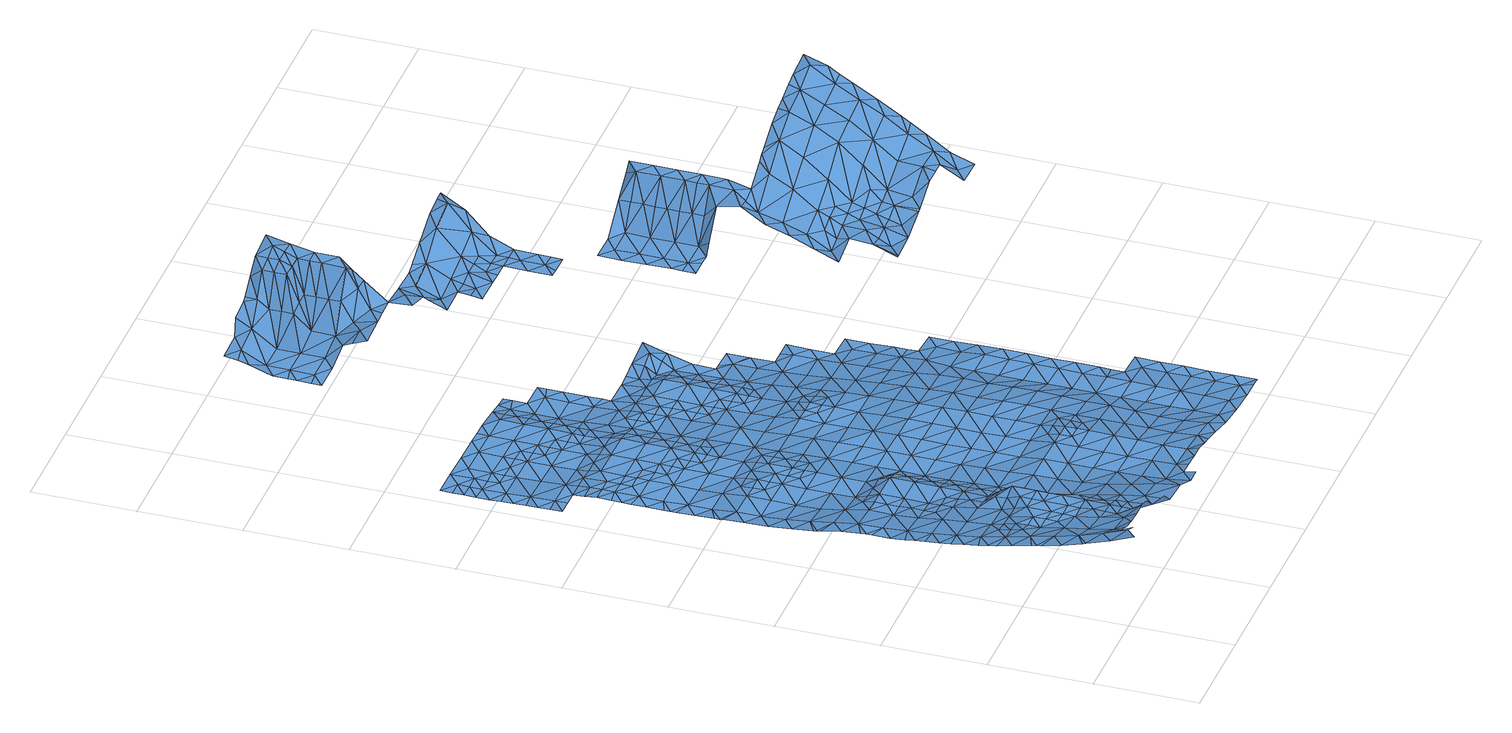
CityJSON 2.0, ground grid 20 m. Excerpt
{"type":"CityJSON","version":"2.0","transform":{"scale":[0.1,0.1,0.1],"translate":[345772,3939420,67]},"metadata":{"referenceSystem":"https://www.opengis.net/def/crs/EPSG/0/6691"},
"CityObjects":{
"waterbody1":{"type":"WaterBody","attributes":{"name":"8","class":"1140","function":"1","WaterBodyRiverFloodingRiskAttribute.description":"4","WaterBodyRiverFloodingRiskAttribute.rankOrg":"1","WaterBodyRiverFloodingRiskAttribute.adminType":"2","WaterBodyRiverFloodingRiskAttribute.scale":"L1"},"geometry":[{"type":"MultiSurface","lod":"1","boundaries":[[[0,1,2]],[[3,2,4]],[[2,1,4]],[[5,3,6]],[[7,5,6]],[[8,9,1]],[[1,9,4]],[[3,4,6]],[[10,11,12]],[[10,7,11]],[[7,6,11]],[[13,6,4]],[[9,13,4]],[[11,14,12]],[[15,14,16]],[[15,12,14]],[[14,17,16]],[[6,18,11]],[[19,17,20]],[[19,16,17]],[[9,21,13]],[[20,22,23]],[[24,6,13]],[[11,18,14]],[[22,20,17]],[[21,25,13]],[[18,6,24]],[[26,23,22]],[[27,28,26]],[[17,14,29]],[[28,27,30]],[[27,26,22]],[[31,32,17]],[[17,32,22]],[[31,17,29]],[[33,34,30]],[[35,14,18]],[[29,14,35]],[[33,30,27]],[[24,13,36]],[[13,25,36]],[[37,34,33]],[[38,39,37]],[[32,40,22]],[[41,36,25]],[[24,42,18]],[[43,29,35]],[[44,35,18]],[[39,38,45]],[[38,37,33]],[[27,22,40]],[[46,24,36]],[[47,48,45]],[[42,44,18]],[[49,40,32]],[[38,47,45]],[[40,50,27]],[[27,51,33]],[[41,52,36]],[[53,54,35]],[[42,24,46]],[[35,44,53]],[[50,51,27]],[[43,35,54]],[[55,48,47]],[[56,57,55]],[[47,56,55]],[[52,58,36]],[[57,56,59]],[[36,58,46]],[[49,60,40]],[[38,33,51]],[[61,44,42]],[[62,47,38]],[[56,63,59]],[[59,63,64]],[[51,65,38]],[[66,67,46]],[[46,67,42]],[[66,46,58]],[[64,63,68]],[[69,50,40]],[[60,69,40]],[[70,71,52]],[[52,71,58]],[[68,72,73]],[[74,61,42]],[[47,62,56]],[[73,72,75]],[[74,42,67]],[[72,68,63]],[[74,76,61]],[[77,58,71]],[[78,51,50]],[[79,69,60]],[[38,65,62]],[[80,63,56]],[[69,81,50]],[[72,82,75]],[[62,83,56]],[[84,65,51]],[[70,85,71]],[[81,78,50]],[[86,75,82]],[[78,84,51]],[[63,80,72]],[[85,87,71]],[[77,71,87]],[[88,89,65]],[[79,90,69]],[[91,86,92]],[[86,82,92]],[[65,84,88]],[[93,94,85]],[[62,65,89]],[[56,83,80]],[[72,95,82]],[[96,81,69]],[[91,97,98]],[[80,95,72]],[[90,79,99]],[[98,97,100]],[[94,101,85]],[[102,103,62]],[[102,62,89]],[[85,101,87]],[[91,92,97]],[[96,69,90]],[[83,62,103]],[[104,84,78]],[[82,105,92]],[[95,105,82]],[[106,80,83]],[[107,100,108]],[[109,81,96]],[[110,106,83]],[[110,83,103]],[[111,107,108]],[[78,81,112]],[[100,97,108]],[[113,114,115]],[[112,81,109]],[[113,87,114]],[[116,104,78]],[[117,97,92]],[[87,101,114]],[[108,118,111]],[[105,119,92]],[[120,118,121]],[[120,111,118]],[[78,112,116]],[[122,123,124]],[[122,115,123]],[[121,125,126]],[[127,104,116]],[[128,129,130]],[[115,114,123]],[[131,80,106]],[[101,94,132]],[[97,133,108]],[[134,114,101]],[[125,121,118]],[[129,128,135]],[[136,126,125]],[[117,92,119]],[[117,133,97]],[[137,138,139]],[[133,118,108]],[[138,124,123]],[[137,124,138]],[[130,140,128]],[[141,142,135]],[[136,143,144]],[[95,80,145]],[[146,101,132]],[[147,123,114]],[[141,148,142]],[[144,143,149]],[[143,136,125]],[[106,150,131]],[[105,95,145]],[[141,135,128]],[[151,152,153]],[[80,131,145]],[[151,139,152]],[[154,125,118]],[[134,101,146]],[[139,138,152]],[[105,155,119]],[[147,138,123]],[[148,156,157]],[[141,156,148]],[[128,140,158]],[[159,149,160]],[[160,149,143]],[[150,161,131]],[[157,156,162]],[[163,159,160]],[[164,154,118]],[[165,153,166]],[[117,119,167]],[[105,145,168]],[[158,169,128]],[[147,114,134]],[[153,152,166]],[[170,165,166]],[[128,169,141]],[[118,133,164]],[[171,146,132]],[[172,163,160]],[[173,174,117]],[[155,105,168]],[[147,175,138]],[[138,176,152]],[[177,162,178]],[[143,179,160]],[[180,145,131]],[[117,167,173]],[[143,125,154]],[[181,182,183]],[[182,170,166]],[[181,170,182]],[[133,117,174]],[[162,156,178]],[[184,131,161]],[[167,119,155]],[[175,176,138]],[[185,177,186]],[[187,172,160]],[[188,169,158]],[[186,177,178]],[[184,180,131]],[[141,189,156]],[[180,168,145]],[[152,190,166]],[[143,191,179]],[[192,193,194]],[[193,183,182]],[[156,195,178]],[[192,183,193]],[[160,179,187]],[[187,196,172]],[[191,143,154]],[[197,167,155]],[[198,155,168]],[[199,141,169]],[[132,200,171]],[[184,161,201]],[[166,190,182]],[[134,146,202]],[[134,203,147]],[[195,204,178]],[[164,133,205]],[[178,206,186]],[[133,174,205]],[[207,208,209]],[[188,210,169]],[[204,206,178]],[[208,194,193]],[[207,194,208]],[[156,189,195]],[[202,146,171]],[[180,211,168]],[[141,199,189]],[[212,179,191]],[[147,203,175]],[[152,176,190]],[[201,213,184]],[[205,174,214]],[[215,155,198]],[[154,164,216]],[[197,155,217]],[[218,219,200]],[[200,219,171]],[[220,221,222]],[[198,168,211]],[[217,155,215]],[[221,209,208]],[[220,209,221]],[[191,154,223]],[[224,212,191]],[[164,205,216]],[[216,225,154]],[[134,202,203]],[[226,195,189]],[[227,208,193]],[[203,228,175]],[[221,229,222]],[[214,230,205]],[[175,231,176]],[[182,190,232]],[[224,191,223]],[[193,182,233]],[[234,229,213]],[[235,184,213]],[[169,210,236]],[[234,222,229]],[[237,198,211]],[[219,238,171]],[[223,154,225]],[[233,182,232]],[[239,236,210]],[[240,212,224]],[[241,190,176]],[[199,169,242]],[[180,184,235]],[[208,227,221]],[[189,243,226]],[[244,216,205]],[[242,169,236]],[[238,245,171]],[[235,213,229]],[[244,205,230]],[[211,246,237]],[[247,223,225]],[[227,193,233]],[[202,245,203]],[[175,228,231]],[[190,241,232]],[[189,199,248]],[[202,171,245]],[[238,219,249]],[[227,250,221]],[[239,251,236]],[[221,252,229]],[[225,216,253]],[[180,235,254]],[[189,248,243]],[[211,180,255]],[[199,242,248]],[[250,252,221]],[[225,256,247]],[[176,231,241]],[[255,180,254]],[[232,257,233]],[[258,256,225]],[[230,259,244]],[[258,225,253]],[[241,257,232]],[[246,211,255]],[[260,216,244]],[[249,261,238]],[[253,216,260]],[[228,203,262]],[[263,227,233]],[[262,203,245]],[[228,264,231]],[[265,236,251]],[[266,243,248]],[[259,267,244]],[[235,268,254]],[[242,269,248]],[[242,236,265]],[[235,229,268]],[[270,271,272]],[[261,273,238]],[[270,246,255]],[[272,246,270]],[[274,253,260]],[[275,245,238]],[[276,250,227]],[[277,241,231]],[[265,278,242]],[[279,255,254]],[[263,233,257]],[[228,262,264]],[[248,280,266]],[[229,252,268]],[[265,251,281]],[[267,282,244]],[[270,283,271]],[[284,280,248]],[[244,282,260]],[[242,278,269]],[[284,248,269]],[[285,283,267]],[[285,271,283]],[[286,273,261]],[[241,277,257]],[[276,227,263]],[[250,287,252]],[[231,264,288]],[[279,254,268]],[[274,260,289]],[[276,287,250]],[[283,282,267]],[[281,290,265]],[[275,238,273]],[[262,245,275]],[[231,288,277]],[[291,269,278]],[[262,292,264]],[[293,268,252]],[[260,294,289]],[[265,295,278]],[[270,296,283]],[[286,297,273]],[[255,279,298]],[[270,255,296]],[[292,288,264]],[[260,282,294]],[[263,257,299]],[[265,290,295]],[[299,257,277]],[[300,276,263]],[[262,275,301]],[[302,279,268]],[[303,277,288]],[[255,298,296]],[[304,305,278]],[[283,306,282]],[[252,287,307]],[[304,278,295]],[[291,278,305]],[[297,308,273]],[[309,310,311]],[[273,308,275]],[[290,312,295]],[[262,301,292]],[[311,289,309]],[[293,252,307]],[[313,263,299]],[[314,287,276]],[[289,294,309]],[[279,302,298]],[[312,290,315]],[[316,299,277]],[[317,294,282]],[[318,301,275]],[[283,296,306]],[[319,277,303]],[[320,321,322]],[[323,288,292]],[[320,310,321]],[[324,295,312]],[[302,268,293]],[[303,288,323]],[[263,313,300]],[[316,277,319]],[[287,314,307]],[[310,309,321]],[[317,309,294]],[[298,325,296]],[[297,326,308]],[[315,327,312]],[[302,325,298]],[[282,306,328]],[[318,275,308]],[[329,330,331]],[[314,276,300]],[[332,324,312]],[[333,293,307]],[[329,322,330]],[[334,306,296]],[[335,303,323]],[[322,321,330]],[[336,299,316]],[[337,321,309]],[[282,328,317]],[[325,334,296]],[[330,338,331]],[[308,326,339]],[[313,299,336]],[[312,327,332]],[[340,338,327]],[[341,323,292]],[[342,302,293]],[[340,331,338]],[[343,300,313]],[[301,318,344]],[[345,336,316]],[[292,301,346]],[[347,328,306]],[[333,307,314]],[[348,335,323]],[[333,342,293]],[[337,309,317]],[[346,301,344]],[[346,341,292]],[[337,349,321]],[[327,350,332]],[[321,351,330]],[[352,308,339]],[[353,313,336]],[[354,314,300]],[[330,355,338]],[[327,338,350]],[[347,306,334]],[[328,356,317]],[[318,308,352]],[[302,357,325]],[[347,356,328]],[[345,358,336]],[[343,313,353]],[[359,360,361]],[[355,362,338]],[[363,357,302]],[[364,350,338]],[[348,323,341]],[[359,332,360]],[[363,302,342]],[[362,364,338]],[[332,350,360]],[[330,351,355]],[[314,365,333]],[[344,318,366]],[[321,349,351]],[[367,347,334]],[[360,368,361]],[[366,318,352]],[[354,300,343]],[[358,369,336]],[[370,349,337]],[[365,342,333]],[[339,371,352]],[[372,368,373]],[[334,325,357]],[[372,361,368]],[[344,374,346]],[[375,348,341]],[[376,348,375]],[[377,317,356]],[[358,376,375]],[[378,370,337]],[[350,379,360]],[[337,317,378]],[[353,336,369]],[[368,380,373]],[[381,355,351]],[[365,314,354]],[[379,350,364]],[[370,382,349]],[[375,369,358]],[[383,380,384]],[[344,366,385]],[[386,347,367]],[[383,373,380]],[[346,387,341]],[[382,388,349]],[[349,388,351]],[[378,317,377]],[[342,389,363]],[[356,347,390]],[[367,334,391]],[[390,347,386]],[[392,366,352]],[[393,394,384]],[[334,357,391]],[[374,344,385]],[[343,353,395]],[[396,381,351]],[[341,387,375]],[[343,397,354]],[[398,377,356]],[[399,396,351]],[[363,400,357]],[[379,364,401]],[[353,369,395]],[[395,397,343]],[[384,380,393]],[[342,365,389]],[[351,388,399]],[[402,394,393]],[[368,360,403]],[[404,385,366]],[[405,367,391]],[[352,371,392]],[[403,360,379]],[[393,406,402]],[[407,370,378]],[[346,374,387]],[[375,408,369]],[[403,409,368]],[[368,410,380]],[[411,391,357]],[[377,412,378]],[[387,408,375]],[[356,390,398]],[[401,413,379]],[[354,414,365]],[[380,415,393]],[[363,389,400]],[[416,407,378]],[[404,366,392]],[[414,389,365]],[[417,406,393]],[[398,390,418]],[[419,403,379]],[[420,354,397]],[[421,416,378]],[[413,419,379]],[[377,422,412]],[[405,391,423]],[[421,378,412]],[[411,357,400]],[[392,371,424]],[[422,377,398]],[[410,368,409]],[[374,385,425]],[[417,393,415]],[[395,369,426]],[[425,385,404]],[[415,380,410]],[[419,427,403]],[[391,428,423]],[[429,409,403]],[[354,420,414]],[[418,430,398]],[[374,431,387]],[[432,406,417]],[[369,408,426]],[[427,429,403]],[[389,433,400]],[[391,411,428]],[[424,434,392]],[[435,412,422]],[[436,437,413]],[[392,434,404]],[[397,395,438]],[[439,374,425]],[[397,440,420]],[[419,413,437]],[[395,426,438]],[[389,414,441]],[[442,415,410]],[[443,444,430]],[[431,445,387]],[[446,435,422]],[[443,423,444]],[[410,409,447]],[[409,429,447]],[[374,439,431]],[[408,445,426]],[[423,428,444]],[[411,400,433]],[[404,448,425]],[[420,449,414]],[[408,387,445]],[[389,441,433]],[[398,430,450]],[[397,438,440]],[[451,434,424]],[[436,452,437]],[[453,442,410]],[[453,410,447]],[[411,454,428]],[[422,398,455]],[[456,438,426]],[[425,448,439]],[[457,441,414]],[[430,444,450]],[[404,434,458]],[[419,437,459]],[[455,398,450]],[[422,455,446]],[[420,440,449]],[[411,433,460]],[[448,404,458]],[[428,461,444]],[[437,452,459]],[[439,462,431]],[[448,462,439]],[[461,450,444]],[[426,445,456]],[[411,460,454]],[[414,449,457]],[[441,463,433]],[[464,445,431]],[[465,466,467]],[[452,468,459]],[[440,438,469]],[[465,446,466]],[[461,428,454]],[[446,455,466]],[[438,456,469]],[[452,470,468]],[[471,455,450]],[[441,457,472]],[[458,434,473]],[[434,451,473]],[[449,440,474]],[[459,468,475]],[[476,467,466]],[[464,431,462]],[[477,467,476]],[[460,433,463]],[[478,454,460]],[[479,477,476]],[[480,471,450]],[[464,481,445]],[[471,466,455]],[[441,472,463]],[[445,482,456]],[[440,469,474]],[[474,483,449]],[[480,450,461]],[[484,468,470]],[[449,485,457]],[[448,458,486]],[[451,487,473]],[[488,484,470]],[[483,485,449]],[[489,479,476]],[[490,479,489]],[[458,473,486]],[[448,491,462]],[[492,490,489]],[[478,460,463]],[[484,493,468]],[[494,461,454]],[[495,496,492]],[[475,468,493]],[[497,473,487]],[[471,498,466]],[[482,499,456]],[[496,495,488]],[[495,492,489]],[[445,481,482]],[[448,486,500]],[[501,486,473]],[[462,502,464]],[[497,501,473]],[[498,503,466]],[[469,456,499]],[[504,454,478]],[[505,480,461]],[[472,457,506]],[[472,507,463]],[[489,476,508]],[[464,509,481]],[[491,448,500]],[[491,502,462]],[[476,466,503]],[[499,510,469]],[[510,483,474]],[[511,488,495]],[[494,454,504]],[[494,505,461]],[[457,485,506]],[[489,512,495]],[[513,478,463]],[[476,503,508]],[[474,469,510]],[[486,514,500]],[[515,516,481]],[[481,516,482]],[[514,486,501]],[[464,502,509]],[[489,508,512]],[[515,481,509]],[[517,511,495]],[[471,518,498]],[[503,519,508]],[[512,517,495]],[[471,480,505]],[[520,491,500]],[[472,506,507]],[[516,521,482]],[[482,521,499]],[[505,522,471]],[[520,500,514]],[[485,483,523]],[[524,506,485]],[[518,525,498]],[[513,463,507]],[[504,478,513]],[[523,483,510]],[[498,525,503]],[[471,522,518]],[[526,502,491]],[[504,527,494]],[[521,528,499]],[[513,527,504]],[[499,528,510]],[[526,491,520]],[[529,507,506]],[[494,530,505]],[[531,532,503]],[[519,503,532]],[[524,485,523]],[[531,503,525]],[[509,502,533]],[[524,529,506]],[[534,523,510]],[[528,534,510]],[[527,535,494]],[[536,518,522]],[[537,522,505]],[[507,538,513]],[[530,537,505]],[[502,526,533]],[[494,535,530]],[[539,538,507]],[[529,539,507]],[[540,524,523]],[[534,540,523]],[[541,536,522]],[[542,527,513]],[[543,542,513]],[[543,513,538]],[[541,522,537]],[[544,529,524]],[[544,524,540]],[[545,527,542]],[[535,527,545]],[[546,539,529]],[[530,535,547]],[[545,547,535]],[[529,544,546]],[[538,539,548]],[[548,539,546]]]}]},
"waterbody2":{"type":"WaterBody","attributes":{"name":"8","class":"1140","function":"1","WaterBodyRiverFloodingRiskAttribute.description":"4","WaterBodyRiverFloodingRiskAttribute.rankOrg":"2","WaterBodyRiverFloodingRiskAttribute.adminType":"2","WaterBodyRiverFloodingRiskAttribute.scale":"L1"},"geometry":[{"type":"MultiSurface","lod":"1","boundaries":[[[54,53,549]],[[61,53,44]],[[53,61,549]],[[550,551,549]],[[552,124,553]],[[137,553,124]],[[137,139,553]],[[553,139,554]],[[554,550,553]],[[553,550,76]],[[551,60,54]],[[54,60,555]],[[74,67,552]],[[99,79,551]],[[556,99,551]],[[549,551,54]],[[552,122,124]],[[555,60,49]],[[79,60,551]],[[77,87,113]],[[58,77,557]],[[66,58,557]],[[61,76,549]],[[555,29,43]],[[31,29,555]],[[122,552,115]],[[49,31,555]],[[115,552,557]],[[556,551,550]],[[557,113,115]],[[77,113,557]],[[49,32,31]],[[76,550,549]],[[552,553,76]],[[66,557,67]],[[552,67,557]],[[76,74,552]],[[43,54,555]]]}]},
"waterbody3":{"type":"WaterBody","attributes":{"name":"8","class":"1140","function":"1","WaterBodyRiverFloodingRiskAttribute.description":"4","WaterBodyRiverFloodingRiskAttribute.rankOrg":"3","WaterBodyRiverFloodingRiskAttribute.adminType":"2","WaterBodyRiverFloodingRiskAttribute.scale":"L1"},"geometry":[{"type":"MultiSurface","lod":"1","boundaries":[[[90,99,558]],[[558,165,559]],[[556,550,560]],[[560,99,556]],[[554,139,151]],[[554,151,560]],[[560,550,554]],[[560,151,153]],[[153,558,560]],[[165,558,153]],[[170,559,165]],[[558,99,560]],[[559,96,558]],[[90,558,96]]]}]},
"waterbody4":{"type":"WaterBody","attributes":{"name":"8","class":"1140","function":"1","WaterBodyRiverFloodingRiskAttribute.description":"4","WaterBodyRiverFloodingRiskAttribute.rankOrg":"2","WaterBodyRiverFloodingRiskAttribute.adminType":"2","WaterBodyRiverFloodingRiskAttribute.scale":"L1"},"geometry":[{"type":"MultiSurface","lod":"1","boundaries":[[[194,561,192]],[[192,561,183]],[[183,561,562]],[[183,562,181]],[[96,559,109]],[[103,102,563]],[[89,88,564]],[[565,564,566]],[[565,222,567]],[[568,103,563]],[[201,161,567]],[[110,103,568]],[[566,564,127]],[[559,170,562]],[[109,559,562]],[[112,109,562]],[[102,89,563]],[[563,89,564]],[[565,563,564]],[[567,563,565]],[[563,567,568]],[[161,568,567]],[[161,150,568]],[[150,106,568]],[[110,568,106]],[[561,194,566]],[[566,127,561]],[[104,127,564]],[[116,112,561]],[[88,104,564]],[[104,88,84]],[[127,116,561]],[[207,566,194]],[[207,209,566]],[[566,209,565]],[[220,565,209]],[[220,222,565]],[[213,201,234]],[[234,201,567]],[[222,234,567]],[[181,562,170]],[[112,562,561]]]}]},
"waterbody5":{"type":"WaterBody","attributes":{"name":"8","class":"1140","function":"1","WaterBodyRiverFloodingRiskAttribute.description":"4","WaterBodyRiverFloodingRiskAttribute.rankOrg":"2","WaterBodyRiverFloodingRiskAttribute.adminType":"2","WaterBodyRiverFloodingRiskAttribute.scale":"L1"},"geometry":[{"type":"MultiSurface","lod":"1","boundaries":[[[285,267,569]],[[569,267,259]],[[259,230,569]],[[215,237,570]],[[167,197,571]],[[173,167,571]],[[217,569,230]],[[246,272,570]],[[272,271,570]],[[237,246,570]],[[174,173,571]],[[214,174,571]],[[230,214,571]],[[285,569,271]],[[271,569,570]],[[217,570,569]],[[217,215,570]],[[215,198,237]],[[571,217,230]],[[197,217,571]]]}]},
"waterbody6":{"type":"WaterBody","attributes":{"name":"8","class":"1140","function":"1","WaterBodyRiverFloodingRiskAttribute.description":"4","WaterBodyRiverFloodingRiskAttribute.rankOrg":"2","WaterBodyRiverFloodingRiskAttribute.adminType":"2","WaterBodyRiverFloodingRiskAttribute.scale":"L1"},"geometry":[{"type":"MultiSurface","lod":"1","boundaries":[[[572,573,196]],[[574,311,310]],[[575,576,577]],[[274,311,574]],[[274,289,311]],[[258,574,256]],[[224,223,578]],[[315,290,575]],[[578,223,247]],[[247,256,578]],[[172,579,580]],[[580,163,172]],[[196,187,572]],[[212,240,572]],[[581,572,240]],[[581,240,578]],[[582,581,578]],[[281,251,576]],[[582,322,577]],[[582,577,581]],[[577,331,575]],[[196,210,579]],[[573,210,196]],[[239,210,573]],[[251,573,576]],[[315,340,327]],[[331,340,575]],[[329,331,577]],[[577,322,329]],[[582,320,322]],[[320,582,310]],[[310,582,574]],[[574,253,274]],[[340,315,575]],[[172,196,579]],[[251,239,573]],[[281,576,290]],[[581,573,572]],[[582,578,256]],[[578,240,224]],[[187,212,572]],[[179,212,187]],[[258,253,574]],[[582,256,574]],[[290,576,575]],[[581,576,573]],[[577,576,581]],[[188,158,579]],[[188,579,210]],[[580,579,158]]]}]},
"waterbody7":{"type":"WaterBody","attributes":{"name":"8","class":"1140","function":"1","WaterBodyRiverFloodingRiskAttribute.description":"4","WaterBodyRiverFloodingRiskAttribute.rankOrg":"2","WaterBodyRiverFloodingRiskAttribute.adminType":"2","WaterBodyRiverFloodingRiskAttribute.scale":"L1"},"geometry":[{"type":"MultiSurface","lod":"1","boundaries":[[[185,186,583]],[[584,585,583]],[[586,584,587]],[[588,583,585]],[[588,185,583]],[[589,590,591]],[[592,593,590]],[[586,594,593]],[[586,587,594]],[[595,594,587]],[[595,587,206]],[[592,590,589]],[[584,206,587]],[[583,206,584]],[[186,206,583]],[[204,195,595]],[[226,595,195]],[[243,596,595]],[[226,243,595]],[[266,280,596]],[[280,597,596]],[[596,597,594]],[[594,597,590]],[[598,590,597]],[[599,373,598]],[[599,598,597]],[[599,597,600]],[[599,600,305]],[[291,305,600]],[[304,295,601]],[[305,304,601]],[[269,291,600]],[[295,324,601]],[[324,332,359]],[[324,359,601]],[[359,361,601]],[[361,599,601]],[[599,305,601]],[[600,597,280]],[[372,599,361]],[[372,373,599]],[[373,383,598]],[[598,591,590]],[[402,589,591]],[[394,402,591]],[[593,594,590]],[[595,596,594]],[[243,266,596]],[[204,595,206]],[[284,600,280]],[[284,269,600]],[[383,384,598]],[[598,384,591]],[[591,384,394]]]}]},
"waterbody8":{"type":"WaterBody","attributes":{"name":"8","class":"1140","function":"1","WaterBodyRiverFloodingRiskAttribute.description":"4","WaterBodyRiverFloodingRiskAttribute.rankOrg":"2","WaterBodyRiverFloodingRiskAttribute.adminType":"2","WaterBodyRiverFloodingRiskAttribute.scale":"L1"},"geometry":[{"type":"MultiSurface","lod":"1","boundaries":[[[602,303,335]],[[358,345,602]],[[345,316,319]],[[345,319,602]],[[319,303,602]],[[376,358,602]],[[376,335,348]],[[335,376,602]]]}]},
"waterbody9":{"type":"WaterBody","attributes":{"name":"8","class":"1140","function":"1","WaterBodyRiverFloodingRiskAttribute.description":"4","WaterBodyRiverFloodingRiskAttribute.rankOrg":"2","WaterBodyRiverFloodingRiskAttribute.adminType":"2","WaterBodyRiverFloodingRiskAttribute.scale":"L1"},"geometry":[{"type":"MultiSurface","lod":"1","boundaries":[[[603,423,443]],[[386,405,603]],[[405,423,603]],[[367,405,386]],[[418,386,603]],[[390,386,418]],[[430,418,603]],[[603,443,430]]]}]},
"waterbody10":{"type":"WaterBody","attributes":{"name":"8","class":"1140","function":"1","WaterBodyRiverFloodingRiskAttribute.description":"4","WaterBodyRiverFloodingRiskAttribute.rankOrg":"2","WaterBodyRiverFloodingRiskAttribute.adminType":"2","WaterBodyRiverFloodingRiskAttribute.scale":"L1"},"geometry":[{"type":"MultiSurface","lod":"1","boundaries":[[[490,492,604]],[[496,470,605]],[[452,436,606]],[[436,413,606]],[[605,604,492]],[[388,607,608]],[[382,607,388]],[[382,370,607]],[[407,607,370]],[[407,416,607]],[[421,412,609]],[[421,609,416]],[[610,416,609]],[[609,467,610]],[[610,607,416]],[[490,604,479]],[[477,610,467]],[[465,467,609]],[[435,465,609]],[[609,412,435]],[[399,388,608]],[[399,608,396]],[[355,381,611]],[[362,355,611]],[[364,362,611]],[[606,413,396]],[[401,364,611]],[[611,413,401]],[[413,611,396]],[[381,396,611]],[[435,446,465]],[[477,479,610]],[[604,610,479]],[[604,607,610]],[[604,608,607]],[[606,608,604]],[[606,396,608]],[[605,606,604]],[[606,605,452]],[[470,452,605]],[[488,470,496]],[[496,605,492]]]}]},
"waterbody11":{"type":"WaterBody","attributes":{"name":"8","class":"1140","function":"1","WaterBodyRiverFloodingRiskAttribute.description":"4","WaterBodyRiverFloodingRiskAttribute.rankOrg":"2","WaterBodyRiverFloodingRiskAttribute.adminType":"2","WaterBodyRiverFloodingRiskAttribute.scale":"L1"},"geometry":[{"type":"MultiSurface","lod":"1","boundaries":[[[517,612,613]],[[511,517,613]],[[488,511,613]],[[613,484,488]],[[493,484,613]],[[493,613,612]]]}]},
"waterbody12":{"type":"WaterBody","attributes":{"name":"8","class":"1140","function":"1","WaterBodyRiverFloodingRiskAttribute.description":"4","WaterBodyRiverFloodingRiskAttribute.rankOrg":"1","WaterBodyRiverFloodingRiskAttribute.adminType":"2","WaterBodyRiverFloodingRiskAttribute.scale":"L1"},"geometry":[{"type":"MultiSurface","lod":"1","boundaries":[[[614,615,616]],[[617,618,619]],[[620,618,617]],[[620,617,621]],[[622,621,623]],[[624,625,626]],[[625,627,628]],[[629,616,628]],[[614,616,629]],[[630,629,628]],[[616,631,632]],[[633,630,628]],[[634,631,616]],[[635,624,636]],[[626,636,624]],[[626,637,636]],[[636,637,638]],[[638,637,639]],[[640,641,619]],[[634,616,615]],[[642,643,631]],[[631,643,632]],[[626,632,637]],[[636,638,644]],[[635,636,644]],[[639,637,640]],[[637,641,640]],[[641,637,632]],[[643,641,632]],[[623,617,641]],[[623,641,643]],[[623,643,645]],[[642,645,643]],[[621,617,623]],[[617,619,641]],[[633,628,627]],[[646,647,648]],[[648,647,649]],[[647,633,649]],[[649,633,627]],[[650,649,627]],[[650,627,651]],[[651,627,625]],[[626,625,628]],[[632,626,628]],[[632,628,616]],[[652,653,647]],[[622,623,654]],[[655,654,623]],[[655,656,654]],[[645,655,623]],[[652,647,646]],[[653,633,647]]]}]},
"waterbody13":{"type":"WaterBody","attributes":{"name":"8","class":"1140","function":"1","WaterBodyRiverFloodingRiskAttribute.description":"4","WaterBodyRiverFloodingRiskAttribute.rankOrg":"4","WaterBodyRiverFloodingRiskAttribute.adminType":"2","WaterBodyRiverFloodingRiskAttribute.scale":"L1"},"geometry":[{"type":"MultiSurface","lod":"1","boundaries":[[[657,631,634]],[[642,631,657]],[[645,642,658]],[[658,657,659]],[[660,659,657]],[[658,642,657]],[[660,657,634]],[[660,634,615]]]}]},
"waterbody14":{"type":"WaterBody","attributes":{"name":"8","class":"1140","function":"1","WaterBodyRiverFloodingRiskAttribute.description":"4","WaterBodyRiverFloodingRiskAttribute.rankOrg":"3","WaterBodyRiverFloodingRiskAttribute.adminType":"2","WaterBodyRiverFloodingRiskAttribute.scale":"L1"},"geometry":[{"type":"MultiSurface","lod":"1","boundaries":[[[661,662,663]],[[661,664,662]],[[658,662,645]],[[663,658,659]],[[658,663,662]],[[655,645,662]],[[656,655,664]],[[664,655,662]]]}]},
"waterbody15":{"type":"WaterBody","attributes":{"name":"8","class":"1140","function":"1","WaterBodyRiverFloodingRiskAttribute.description":"4","WaterBodyRiverFloodingRiskAttribute.rankOrg":"4","WaterBodyRiverFloodingRiskAttribute.adminType":"2","WaterBodyRiverFloodingRiskAttribute.scale":"L1"},"geometry":[{"type":"MultiSurface","lod":"1","boundaries":[[[665,614,629]],[[666,614,665]],[[614,666,615]],[[667,668,665]],[[667,665,669]],[[670,667,669]],[[669,629,630]],[[668,666,665]],[[665,629,669]],[[653,630,633]],[[630,653,669]],[[670,653,652]],[[653,670,669]]]}]},
"waterbody16":{"type":"WaterBody","attributes":{"name":"8","class":"1140","function":"1","WaterBodyRiverFloodingRiskAttribute.description":"4","WaterBodyRiverFloodingRiskAttribute.rankOrg":"2","WaterBodyRiverFloodingRiskAttribute.adminType":"2","WaterBodyRiverFloodingRiskAttribute.scale":"L1"},"geometry":[{"type":"MultiSurface","lod":"1","boundaries":[[[671,660,672]],[[671,672,673]],[[659,660,671]],[[660,615,672]],[[666,672,615]],[[668,673,672]],[[666,668,672]]]}]},
"waterbody17":{"type":"WaterBody","attributes":{"name":"8","class":"1140","function":"1","WaterBodyRiverFloodingRiskAttribute.description":"4","WaterBodyRiverFloodingRiskAttribute.rankOrg":"1","WaterBodyRiverFloodingRiskAttribute.adminType":"2","WaterBodyRiverFloodingRiskAttribute.scale":"L1"},"geometry":[{"type":"MultiSurface","lod":"1","boundaries":[[[674,661,663]],[[673,675,674]],[[674,659,671]],[[675,661,674]],[[671,673,674]],[[674,663,659]]]}]},
"waterbody18":{"type":"WaterBody","attributes":{"name":"8","class":"1140","function":"1","WaterBodyRiverFloodingRiskAttribute.description":"4","WaterBodyRiverFloodingRiskAttribute.rankOrg":"1","WaterBodyRiverFloodingRiskAttribute.adminType":"2","WaterBodyRiverFloodingRiskAttribute.scale":"L1"},"geometry":[{"type":"MultiSurface","lod":"1","boundaries":[[[676,677,678]],[[679,676,680]],[[681,682,683]],[[684,685,682]],[[686,687,688]],[[689,686,690]],[[691,692,693]],[[694,693,687]],[[689,687,686]],[[695,689,690]],[[696,697,698]],[[699,683,682]],[[700,676,679]],[[700,677,676]],[[701,702,646]],[[702,701,695]],[[690,702,695]],[[690,646,702]],[[685,699,682]],[[697,703,698]],[[697,695,703]],[[697,689,695]],[[697,687,689]],[[697,694,687]],[[697,696,694]],[[694,696,704]],[[704,705,694]],[[693,694,705]],[[693,705,691]],[[685,684,706]],[[682,692,684]],[[692,682,681]],[[693,692,681]],[[681,678,693]],[[678,681,676]],[[681,680,676]],[[681,683,680]],[[693,678,687]],[[687,678,707]],[[707,678,677]],[[688,687,707]]]}]},
"waterbody19":{"type":"WaterBody","attributes":{"name":"8","class":"1140","function":"1","WaterBodyRiverFloodingRiskAttribute.description":"4","WaterBodyRiverFloodingRiskAttribute.rankOrg":"2","WaterBodyRiverFloodingRiskAttribute.adminType":"2","WaterBodyRiverFloodingRiskAttribute.scale":"L1"},"geometry":[{"type":"MultiSurface","lod":"1","boundaries":[[[691,705,708]],[[705,704,709]],[[704,696,709]],[[710,709,696]],[[710,711,709]],[[709,711,712]],[[705,709,712]],[[713,708,712]],[[684,708,706]],[[684,691,708]],[[691,684,692]],[[705,712,708]],[[713,706,708]]]}]},
"waterbody20":{"type":"WaterBody","attributes":{"name":"8","class":"1140","function":"1","WaterBodyRiverFloodingRiskAttribute.description":"4","WaterBodyRiverFloodingRiskAttribute.rankOrg":"2","WaterBodyRiverFloodingRiskAttribute.adminType":"2","WaterBodyRiverFloodingRiskAttribute.scale":"L1"},"geometry":[{"type":"MultiSurface","lod":"1","boundaries":[[[714,715,716]],[[715,714,717]],[[699,717,714]],[[699,685,717]],[[716,715,718]],[[715,719,718]],[[720,715,717]],[[685,706,717]],[[717,706,720]],[[720,721,715]],[[715,721,719]]]}]},
"waterbody21":{"type":"WaterBody","attributes":{"name":"8","class":"1140","function":"1","WaterBodyRiverFloodingRiskAttribute.description":"4","WaterBodyRiverFloodingRiskAttribute.rankOrg":"1","WaterBodyRiverFloodingRiskAttribute.adminType":"2","WaterBodyRiverFloodingRiskAttribute.scale":"L1"},"geometry":[{"type":"MultiSurface","lod":"1","boundaries":[[[722,723,724]],[[723,725,724]],[[726,727,728]],[[728,723,729]],[[728,729,730]],[[728,730,731]],[[732,731,730]],[[726,733,727]],[[723,728,727]],[[734,735,730]],[[735,734,736]],[[736,737,735]],[[738,736,734]],[[739,740,734]],[[739,734,741]],[[729,722,741]],[[734,729,741]],[[738,734,740]],[[733,742,727]],[[743,727,742]],[[727,743,725]],[[743,744,725]],[[732,730,745]],[[735,737,746]],[[735,746,747]],[[747,745,735]],[[745,730,735]],[[728,731,748]],[[729,734,730]],[[725,723,727]],[[744,724,725]],[[748,726,728]],[[729,723,722]]]}]},
"waterbody22":{"type":"WaterBody","attributes":{"name":"8","class":"1140","function":"1","WaterBodyRiverFloodingRiskAttribute.description":"4","WaterBodyRiverFloodingRiskAttribute.rankOrg":"3","WaterBodyRiverFloodingRiskAttribute.adminType":"2","WaterBodyRiverFloodingRiskAttribute.scale":"L1"},"geometry":[{"type":"MultiSurface","lod":"1","boundaries":[[[749,750,751]],[[749,752,750]],[[753,745,751]],[[747,751,745]],[[754,749,746]],[[746,749,751]],[[755,753,751]],[[750,755,751]],[[747,746,751]],[[749,754,756]],[[756,752,749]]]}]},
"waterbody23":{"type":"WaterBody","attributes":{"name":"8","class":"1140","function":"1","WaterBodyRiverFloodingRiskAttribute.description":"4","WaterBodyRiverFloodingRiskAttribute.rankOrg":"2","WaterBodyRiverFloodingRiskAttribute.adminType":"2","WaterBodyRiverFloodingRiskAttribute.scale":"L1"},"geometry":[{"type":"MultiSurface","lod":"1","boundaries":[[[757,758,759]],[[760,757,759]],[[761,762,763]],[[764,765,761]],[[764,761,763]],[[763,766,764]],[[767,766,763]],[[766,767,768]],[[769,768,767]],[[770,769,767]],[[771,770,767]],[[759,768,760]],[[763,771,767]],[[762,761,772]],[[768,759,766]],[[762,771,763]],[[758,773,759]],[[773,766,759]],[[774,773,758]]]}]},
"waterbody24":{"type":"WaterBody","attributes":{"name":"8","class":"1140","function":"1","WaterBodyRiverFloodingRiskAttribute.description":"4","WaterBodyRiverFloodingRiskAttribute.rankOrg":"2","WaterBodyRiverFloodingRiskAttribute.adminType":"2","WaterBodyRiverFloodingRiskAttribute.scale":"L1"},"geometry":[{"type":"MultiSurface","lod":"1","boundaries":[[[775,776,777]],[[745,753,778]],[[753,755,778]],[[779,778,755]],[[731,732,778]],[[742,733,777]],[[780,781,779]],[[731,778,781]],[[777,780,775]],[[748,731,781]],[[780,777,781]],[[726,777,733]],[[781,777,726]],[[781,726,748]],[[742,777,776]],[[779,781,778]],[[732,745,778]]]}]},
"waterbody25":{"type":"WaterBody","attributes":{"name":"8","class":"1140","function":"1","WaterBodyRiverFloodingRiskAttribute.description":"4","WaterBodyRiverFloodingRiskAttribute.rankOrg":"1","WaterBodyRiverFloodingRiskAttribute.adminType":"2","WaterBodyRiverFloodingRiskAttribute.scale":"L1"},"geometry":[{"type":"MultiSurface","lod":"1","boundaries":[[[782,783,784]],[[785,783,782]],[[786,783,785]],[[787,783,786]],[[788,783,787]],[[788,789,783]],[[789,788,790]],[[788,791,790]],[[790,791,792]],[[792,791,757]],[[758,757,791]],[[773,774,793]],[[774,794,793]],[[791,794,774]],[[791,787,794]],[[795,794,787]],[[795,787,796]],[[787,797,796]],[[798,796,797]],[[799,796,798]],[[800,799,798]],[[799,800,801]],[[801,800,802]],[[802,800,803]],[[804,803,800]],[[805,806,804]],[[807,808,797]],[[808,809,797]],[[809,808,810]],[[811,809,810]],[[805,809,811]],[[800,809,805]],[[797,786,807]],[[793,794,795]],[[764,773,793]],[[758,791,774]],[[792,757,812]],[[792,813,790]],[[791,788,787]],[[787,786,797]],[[786,785,807]],[[789,784,783]],[[814,815,816]],[[768,816,815]],[[816,768,817]],[[768,769,817]],[[818,771,819]],[[762,819,771]],[[819,772,820]],[[772,821,820]],[[761,821,772]],[[761,765,821]],[[766,773,764]],[[764,793,765]],[[793,822,765]],[[789,790,823]],[[822,793,795]],[[824,822,795]],[[824,825,822]],[[826,825,827]],[[825,821,822]],[[799,824,795]],[[765,822,821]],[[772,819,762]],[[820,821,828]],[[820,829,819]],[[829,818,819]],[[769,770,817]],[[817,830,816]],[[760,768,815]],[[815,757,760]],[[823,790,831]],[[831,790,813]],[[792,812,813]],[[811,806,805]],[[827,832,752]],[[752,826,827]],[[756,826,752]],[[754,833,826]],[[826,833,828]],[[833,834,828]],[[828,834,820]],[[834,829,820]],[[756,754,826]],[[828,825,826]],[[825,828,821]],[[801,835,836]],[[837,801,836]],[[832,827,838]],[[837,836,839]],[[837,839,838]],[[827,837,838]],[[825,837,827]],[[799,837,824]],[[825,824,837]],[[830,770,840]],[[817,770,830]],[[812,757,814]],[[815,814,757]],[[804,800,805]],[[835,801,802]],[[801,837,799]],[[798,809,800]],[[809,798,797]],[[799,795,796]],[[841,842,843]],[[842,841,844]],[[842,789,823]],[[789,842,844]],[[784,789,844]],[[843,842,823]]]}]}
},
"vertices":[
[42,3,164],[71,25,157],[43,49,145],[44,95,130],[71,72,140],[44,101,128],[72,118,125],[44,141,117],[99,25,145],[99,48,135],[45,178,108],[73,164,113],[45,188,106],[128,71,113],[74,210,103],[45,198,104],[46,234,96],[75,256,92],[130,163,96],[46,263,89],[47,280,86],[128,47,123],[75,303,82],[47,298,83],[129,117,104],[156,47,118],[48,326,78],[76,349,76],[48,350,75],[103,233,95],[48,372,72],[103,256,90],[103,279,85],[77,395,70],[49,399,69],[130,209,88],[185,70,104],[49,419,67],[78,441,65],[49,437,65],[132,302,74],[184,46,118],[186,162,87],[131,232,88],[158,186,88],[50,465,62],[186,116,94],[79,488,61],[51,499,61],[132,279,80],[133,348,70],[134,394,65],[213,46,118],[159,209,88],[159,232,88],[51,511,61],[79,534,61],[51,521,60],[213,92,90],[52,557,56],[160,278,79],[187,185,87],[135,487,55],[80,580,54],[52,596,50],[134,440,59],[214,115,90],[214,138,90],[52,604,48],[189,301,71],[241,46,109],[241,69,87],[81,626,46],[52,610,47],[215,162,87],[53,650,42],[215,185,87],[242,92,87],[190,393,57],[188,278,79],[137,579,45],[189,347,65],[82,672,40],[136,533,55],[162,417,58],[269,45,85],[54,696,38],[270,91,80],[163,440,57],[163,463,57],[217,300,79],[55,742,36],[83,719,36],[269,22,108],[297,21,83],[138,625,38],[217,323,76],[83,765,36],[55,781,34],[217,277,87],[56,788,33],[298,68,80],[164,486,55],[164,509,55],[191,416,56],[138,671,36],[165,555,50],[56,797,33],[84,811,32],[218,346,60],[164,532,55],[56,835,31],[218,370,60],[270,114,80],[299,114,73],[271,137,75],[219,393,56],[140,764,36],[85,857,31],[139,718,36],[57,870,30],[57,881,30],[271,161,75],[300,160,63],[272,184,75],[86,903,29],[57,893,30],[219,416,55],[32,1089,25],[4,1089,24],[4,1067,25],[193,578,38],[354,20,79],[141,810,31],[355,113,61],[4,1113,24],[58,927,29],[272,207,70],[300,206,54],[272,230,67],[33,1066,25],[33,1136,23],[5,1135,23],[87,950,29],[58,955,29],[194,624,36],[355,67,72],[356,159,52],[5,1159,22],[59,973,29],[193,555,46],[273,253,67],[301,253,46],[273,276,65],[142,903,29],[196,717,36],[34,1182,21],[6,1182,21],[60,1066,25],[59,992,29],[87,996,29],[221,554,46],[6,1205,20],[60,1020,29],[142,856,29],[274,299,65],[302,299,42],[168,740,36],[195,670,36],[89,1088,24],[274,322,49],[411,66,47],[88,1019,29],[168,763,36],[169,786,34],[357,205,45],[358,252,42],[6,1229,20],[35,1228,20],[115,972,29],[251,623,36],[274,345,48],[303,345,40],[275,369,48],[250,577,36],[7,1252,20],[35,1251,20],[116,995,29],[89,1065,27],[91,1181,20],[359,298,41],[143,949,29],[275,392,47],[304,391,38],[276,415,47],[63,1204,21],[116,1019,29],[196,740,36],[224,693,36],[90,1135,22],[410,19,55],[250,554,46],[412,112,44],[413,158,42],[63,1227,20],[197,809,30],[64,1251,20],[276,438,45],[304,437,36],[276,461,45],[117,1065,27],[252,669,36],[144,972,29],[278,553,35],[197,786,33],[224,716,36],[198,855,29],[225,739,36],[439,19,55],[439,42,50],[277,484,45],[305,484,34],[277,507,45],[171,925,29],[172,948,29],[199,902,29],[91,1204,20],[361,436,34],[414,204,41],[306,530,34],[225,785,33],[414,251,41],[359,344,38],[360,390,36],[278,530,45],[307,576,33],[146,1087,21],[252,693,36],[468,65,44],[145,1064,25],[172,971,29],[415,297,41],[146,1134,20],[119,1203,20],[254,808,29],[469,111,42],[280,692,34],[199,925,29],[147,1180,20],[467,42,50],[362,483,33],[174,1064,25],[363,529,33],[227,878,29],[308,622,33],[308,668,32],[228,924,29],[416,343,35],[227,901,29],[254,785,33],[255,854,29],[496,41,49],[469,157,41],[417,389,34],[470,203,41],[202,1086,20],[148,1203,20],[282,784,31],[363,575,33],[175,1156,20],[309,715,30],[281,738,33],[281,715,33],[524,64,42],[255,877,29],[525,110,41],[418,435,33],[472,296,41],[203,1133,20],[364,621,32],[176,1202,20],[202,1063,25],[311,807,25],[310,761,28],[176,1179,20],[282,761,32],[524,41,49],[418,482,32],[471,250,41],[284,877,27],[230,1063,25],[203,1156,20],[527,202,41],[420,574,32],[312,853,24],[231,1109,20],[366,714,29],[552,40,43],[365,667,31],[473,342,35],[474,434,32],[526,156,41],[421,620,30],[500,272,41],[231,1132,20],[232,1155,20],[367,760,27],[419,528,32],[581,63,36],[312,900,22],[284,923,24],[284,900,25],[259,1085,20],[473,388,34],[475,481,32],[259,1062,25],[501,318,37],[368,852,22],[582,109,33],[500,295,41],[285,946,24],[313,946,20],[285,969,24],[528,249,41],[259,1109,20],[422,667,28],[573,40,38],[287,1062,18],[367,806,24],[286,992,23],[314,992,17],[286,1016,23],[288,1108,15],[476,527,32],[422,713,27],[528,272,41],[529,341,34],[369,899,20],[315,1038,16],[609,39,31],[286,1039,23],[584,248,32],[477,573,31],[531,433,32],[583,155,32],[529,318,37],[584,201,32],[423,759,27],[556,271,36],[370,945,17],[316,1084,13],[371,991,16],[638,62,28],[530,387,33],[532,480,32],[343,1015,16],[424,805,21],[478,666,27],[557,317,36],[288,1131,15],[316,1131,10],[288,1154,15],[343,1038,16],[477,619,29],[343,1061,15],[532,526,31],[639,108,23],[451,735,27],[317,1177,7],[586,340,31],[398,921,17],[666,38,17],[289,1177,14],[289,1200,14],[640,200,24],[585,294,30],[557,294,36],[425,851,18],[426,898,16],[372,1083,10],[318,1223,7],[371,1014,16],[398,944,17],[290,1224,14],[290,1247,14],[639,154,22],[452,758,27],[641,247,26],[398,967,17],[533,572,30],[452,782,23],[479,712,27],[694,61,11],[319,1269,7],[290,1270,14],[587,386,31],[399,1014,16],[588,432,30],[481,804,18],[399,991,16],[534,618,28],[372,1060,13],[291,1293,14],[373,1130,7],[695,107,10],[479,735,27],[320,1292,10],[426,921,16],[642,293,24],[374,1176,7],[375,1222,7],[535,665,26],[454,874,17],[400,1060,13],[589,525,28],[347,1246,7],[454,920,16],[347,1275,7],[480,781,23],[401,1106,8],[588,479,28],[454,897,16],[481,850,16],[508,734,25],[722,37,9],[696,153,9],[643,339,26],[401,1122,8],[536,711,23],[402,1152,7],[509,781,18],[698,246,8],[347,1292,7],[591,617,22],[751,60,7],[482,874,16],[428,1059,11],[429,1082,7],[643,385,27],[697,199,8],[644,432,25],[590,571,25],[403,1245,7],[508,757,23],[536,757,19],[698,292,8],[510,873,11],[402,1198,7],[753,152,7],[645,478,23],[537,803,14],[779,36,5],[457,1059,11],[403,1229,7],[592,710,14],[538,849,10],[699,338,7],[646,524,23],[752,106,7],[458,1105,7],[592,664,18],[593,756,10],[753,198,7],[647,616,16],[754,245,7],[511,896,11],[539,896,6],[511,919,11],[485,1081,7],[700,384,7],[485,1058,11],[595,848,2],[647,570,21],[808,59,4],[701,431,5],[481,1105,11],[540,942,3],[511,942,10],[648,663,12],[512,965,10],[594,802,5],[755,291,7],[756,337,5],[702,477,5],[514,1081,18],[702,523,5],[808,105,4],[817,36,5],[513,1058,4],[540,988,2],[512,989,9],[810,197,2],[513,1012,9],[514,1104,18],[650,755,7],[541,1034,1],[513,1035,8],[836,35,4],[595,895,0],[757,383,5],[809,151,3],[836,81,4],[811,244,2],[596,941,0],[649,709,9],[651,801,4],[703,569,5],[704,615,8],[568,964,2],[783,267,5],[757,430,5],[542,1057,15],[569,1011,2],[705,662,5],[837,128,3],[783,293,5],[784,314,6],[570,1057,15],[623,871,2],[579,964,1],[838,174,3],[785,360,5],[651,847,4],[758,476,5],[759,522,5],[624,917,0],[839,220,2],[706,708,2],[785,406,5],[760,568,1],[678,778,4],[624,922,0],[625,963,0],[840,266,2],[786,452,5],[706,754,1],[649,871,3],[679,824,4],[733,638,5],[761,614,1],[787,498,5],[680,870,4],[733,684,4],[733,660,4],[788,545,3],[734,730,2],[789,591,1],[735,777,1],[789,637,1],
[187,208,87],[216,231,87],[188,254,87],[243,161,87],[244,207,87],[244,230,87],[131,255,87],[216,254,87],[242,115,87],
[245,300,87],[246,323,71],[245,253,87],
[247,392,55],[246,346,55],[192,486,55],[191,439,55],[249,485,55],[248,438,55],[249,531,55],[193,532,55],
[253,762,36],[253,716,36],[197,763,36],
[144,995,29],[145,1041,29],[256,901,29],[258,1039,29],[201,1040,29],[257,993,29],[200,948,29],[88,1042,29],[60,1043,27],[201,994,29],[257,947,29],
[36,1274,20],[64,1297,20],[8,1298,20],[121,1296,20],[92,1273,20],[7,1275,20],[234,1294,20],[205,1271,20],[262,1270,20],[206,1294,20],[178,1295,20],[149,1272,20],[91,1227,20],[148,1226,20],[205,1225,20],[261,1224,20],[261,1178,20],[204,1179,20],[260,1132,20],
[528,295,41],
[480,758,27],
[484,989,16],[485,1035,16],[428,1036,16],[426,944,16],[427,990,16],[482,897,16],[483,943,16],[371,1037,16],
[571,1103,28],[542,1081,28],
[468,1683,70],[468,1706,70],[439,1683,15],[328,1778,24],[299,1774,20],[299,1755,16],[300,1801,24],[356,1800,29],[364,1800,65],[384,1777,34],[353,1615,2],[410,1614,17],[382,1638,2],[438,1591,36],[438,1637,15],[467,1660,70],[467,1637,70],[411,1707,64],[383,1684,2],[466,1613,31],[440,1706,70],[296,1616,1],[325,1639,1],[326,1685,1],[297,1663,1],[298,1680,1],[298,1709,1],[327,1731,1],[412,1730,64],[383,1730,2],[297,1636,1],[412,1753,64],[522,1566,49],[494,1590,46],[490,1567,46],[466,1567,43],[409,1568,36],[409,1595,25],[523,1612,86],[495,1613,86],[405,1799,75],[412,1776,80],[413,1799,80],
[440,1730,125],[440,1753,125],[469,1752,134],[468,1729,125],
[470,1798,134],[441,1776,125],[469,1775,134],[441,1799,107],
[496,1682,125],[496,1705,125],[524,1659,125],[525,1705,125],[495,1636,125],[523,1635,104],
[497,1752,134],[497,1729,125],[525,1751,134],
[497,1775,143],[526,1797,143],
[777,1539,109],[749,1562,100],[720,1540,91],[805,1561,109],[804,1515,83],[776,1493,57],[775,1446,18],[804,1469,37],[747,1447,18],[775,1423,18],[635,1564,43],[663,1541,50],[651,1564,51],[607,1542,37],[579,1565,44],[719,1470,29],[747,1470,29],[719,1494,40],[663,1495,27],[578,1519,36],[634,1472,22],[606,1495,18],[577,1473,18],[803,1423,18],[789,1562,106],[521,1520,52],[550,1543,52],[578,1507,31],[662,1471,22],[690,1471,29],[746,1424,18],[692,1563,71],
[718,1447,17],[662,1448,17],[633,1448,20],[633,1426,17],[690,1425,17],[716,1424,17],
[802,1377,17],[773,1354,17],[802,1353,17],[774,1400,17],[801,1330,17],[763,1331,17],[745,1377,17],[745,1331,17],
[856,1191,1],[884,1213,1],[856,1237,0],[885,1260,0],[970,1235,50],[942,1259,2],[941,1212,1],[883,1167,2],[940,1166,2],[969,1189,50],[968,1166,50],[970,1258,50],[883,1121,2],[939,1120,2],[911,1097,2],[926,1097,21],[889,1098,2],[854,1122,2],[854,1098,2],[855,1144,2],[970,1281,50],[914,1282,1],[857,1283,0],[968,1142,50],[967,1096,74],[968,1119,50],[969,1212,49],
[995,1073,98],[1024,1095,98],[996,1119,98],[1023,1049,88],[996,1142,98],[966,1050,85],[1025,1142,98],[995,1050,79],
[1132,816,33],[1133,839,35],[1104,840,27],[1104,817,20],[1049,910,39],[1020,887,17],[1049,887,27],[1077,886,35],[1077,909,46],[1076,863,27],[1048,841,27],[1076,817,20],[1047,817,15],[1019,818,19],[1020,864,22],[1021,910,29],[1105,863,35],[1133,862,57],
[1027,1280,98],[1010,1280,83],[998,1258,98],[997,1165,98],[1025,1188,98],[1026,1234,98],[997,1211,98],
[1303,842,98],[1274,837,93],[1302,813,81],[1303,859,108],[1275,883,123],[1218,884,106],[1218,838,70],[1273,790,68],[1217,791,69],[1161,839,44],[1160,792,39],[1105,886,42],[1162,885,86],[1163,931,125],[1219,930,137],[1276,929,146],[1220,976,160],[1163,977,151],[1221,1023,182],[1164,1024,170],[1193,1046,176],[1227,1046,185],[1250,1045,192],[1277,1022,201],[1306,1044,201],[1304,906,135],[1305,952,159],[1277,975,171],[1305,976,173],[1305,998,186],[1137,770,32],[1188,769,59],[1131,770,30],[1104,793,12],[1075,771,9],[1047,794,3],[963,865,7],[992,888,7],[993,934,33],[1049,933,50],[1106,932,81],[1245,768,60],[1107,978,117],[1050,979,84],[994,1026,60],[1051,1025,107],[994,980,48],[964,911,24],[1021,772,3],[1223,768,60],[1068,1048,118],[966,1004,56],[965,958,43],[1170,1047,169],[1136,1047,158],[1108,1025,145],[1080,1048,126],[1093,1048,133],[1018,772,3],[1301,721,36],[1273,744,36],[1244,722,36],[1301,767,52]
]}
